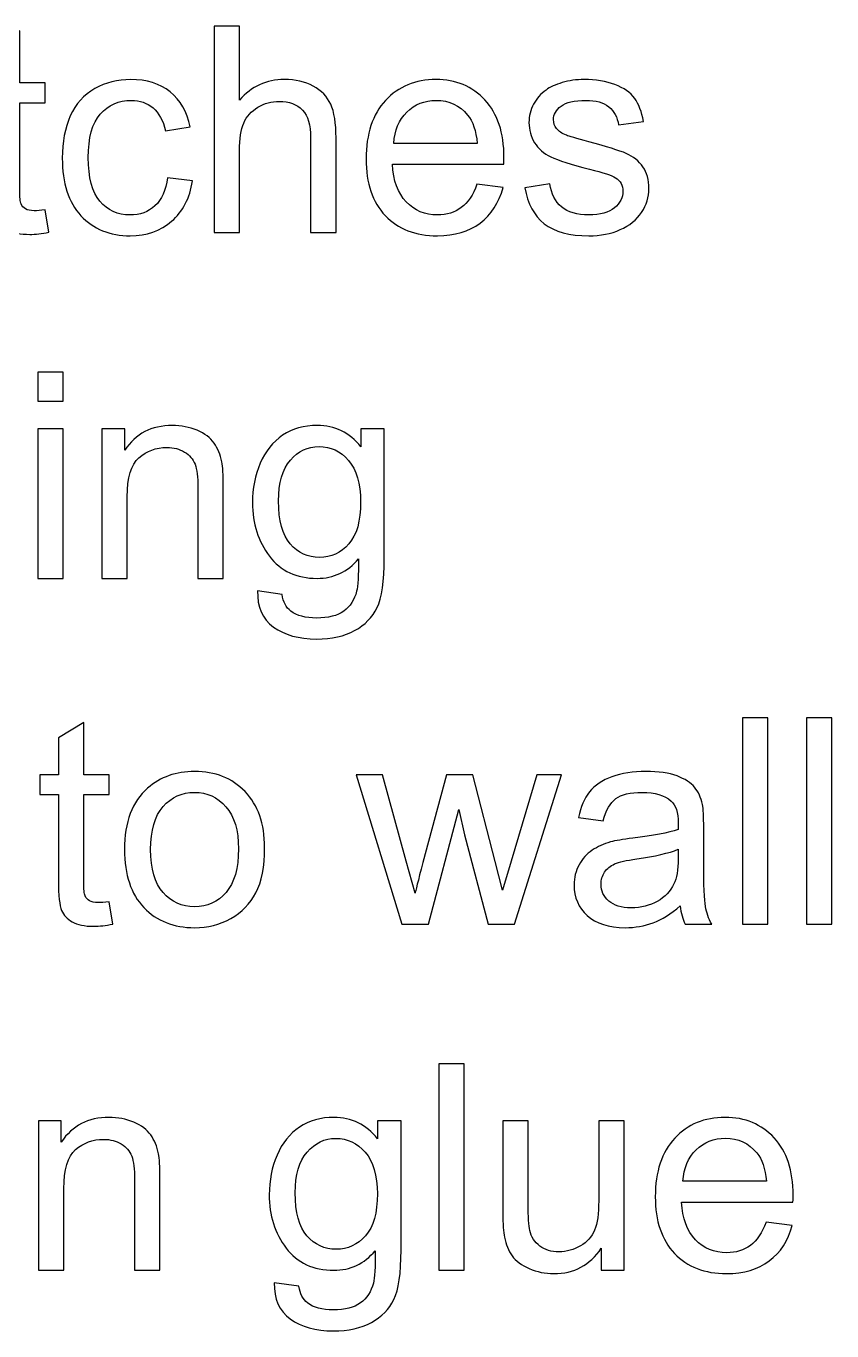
# Model space of a CAD drawing. Header units: centimetres. Extents: x -233 to -82, y 123 to 153.
# Drawn here: x -164.195 to -163.209, y 144.828 to 146.425 of the extents above; entities that cross this region are included whole.
import ezdxf

# ---------------------------------------------------------------- set-up
doc = ezdxf.new("R2010")
doc.units = ezdxf.units.CM
doc.header["$MEASUREMENT"] = 0
doc.layers.add('layer 1', color=7, linetype='Continuous')

msp = doc.modelspace()

# ---------------------------------------------------------------- linework, layer by layer
at = {"layer": 'layer 1'}
for points, knots in [([(-164.1714, 146.20031), (-164.1714, 146.20031), (-164.167, 146.17291), (-164.167, 146.17291), (-164.167, 146.17291), (-164.1757, 146.17111), (-164.1835, 146.17021), (-164.1904, 146.17021), (-164.1904, 146.17021), (-164.2017, 146.17021), (-164.2104, 146.17201), (-164.2166, 146.17561), (-164.2166, 146.17561), (-164.2228, 146.17911), (-164.2272, 146.18381), (-164.2297, 146.18961), (-164.2297, 146.18961), (-164.2322, 146.19541), (-164.2335, 146.20761), (-164.2335, 146.22621), (-164.2335, 146.22621), (-164.2335, 146.22621), (-164.2335, 146.33141), (-164.2335, 146.33141), (-164.2335, 146.33141), (-164.2335, 146.33141), (-164.2562, 146.33141), (-164.2562, 146.33141), (-164.2562, 146.33141), (-164.2562, 146.33141), (-164.2562, 146.35551), (-164.2562, 146.35551), (-164.2562, 146.35551), (-164.2562, 146.35551), (-164.2335, 146.35551), (-164.2335, 146.35551), (-164.2335, 146.35551), (-164.2335, 146.35551), (-164.2335, 146.40081), (-164.2335, 146.40081), (-164.2335, 146.40081), (-164.2335, 146.40081), (-164.2026, 146.41941), (-164.2026, 146.41941), (-164.2026, 146.41941), (-164.2026, 146.41941), (-164.2026, 146.35551), (-164.2026, 146.35551), (-164.2026, 146.35551), (-164.2026, 146.35551), (-164.1714, 146.35551), (-164.1714, 146.35551), (-164.1714, 146.35551), (-164.1714, 146.35551), (-164.1714, 146.33141), (-164.1714, 146.33141), (-164.1714, 146.33141), (-164.1714, 146.33141), (-164.2026, 146.33141), (-164.2026, 146.33141), (-164.2026, 146.33141), (-164.2026, 146.33141), (-164.2026, 146.22441), (-164.2026, 146.22441), (-164.2026, 146.22441), (-164.2026, 146.21561), (-164.2021, 146.20991), (-164.201, 146.20741), (-164.201, 146.20741), (-164.1999, 146.20491), (-164.1981, 146.20291), (-164.1956, 146.20141), (-164.1956, 146.20141), (-164.1931, 146.19991), (-164.1896, 146.19911), (-164.1851, 146.19911), (-164.1851, 146.19911), (-164.1816, 146.19911), (-164.1771, 146.19951), (-164.1714, 146.20031)], [0, 0, 0, 0, 0.047619, 0.047619, 0.047619, 0.047619, 0.0952381, 0.0952381, 0.0952381, 0.0952381, 0.1428571, 0.1428571, 0.1428571, 0.1428571, 0.1904762, 0.1904762, 0.1904762, 0.1904762, 0.2380952, 0.2380952, 0.2380952, 0.2380952, 0.2857143, 0.2857143, 0.2857143, 0.2857143, 0.3333333, 0.3333333, 0.3333333, 0.3333333, 0.3809524, 0.3809524, 0.3809524, 0.3809524, 0.4285714, 0.4285714, 0.4285714, 0.4285714, 0.4761905, 0.4761905, 0.4761905, 0.4761905, 0.5238095, 0.5238095, 0.5238095, 0.5238095, 0.5714286, 0.5714286, 0.5714286, 0.5714286, 0.6190476, 0.6190476, 0.6190476, 0.6190476, 0.6666667, 0.6666667, 0.6666667, 0.6666667, 0.7142857, 0.7142857, 0.7142857, 0.7142857, 0.7619048, 0.7619048, 0.7619048, 0.7619048, 0.8095238, 0.8095238, 0.8095238, 0.8095238, 0.8571429, 0.8571429, 0.8571429, 0.8571429, 0.9047619, 0.9047619, 0.9047619, 0.9047619, 1, 1, 1, 1]), ([(-163.9647, 146.17261), (-163.9647, 146.17261), (-163.9647, 146.42511), (-163.9647, 146.42511), (-163.9647, 146.42511), (-163.9647, 146.42511), (-163.9337, 146.42511), (-163.9337, 146.42511), (-163.9337, 146.42511), (-163.9337, 146.42511), (-163.9337, 146.33451), (-163.9337, 146.33451), (-163.9337, 146.33451), (-163.9192, 146.35131), (-163.901, 146.35971), (-163.879, 146.35971), (-163.879, 146.35971), (-163.8654, 146.35971), (-163.8536, 146.35701), (-163.8436, 146.35171), (-163.8436, 146.35171), (-163.8337, 146.34631), (-163.8265, 146.33891), (-163.8222, 146.32951), (-163.8222, 146.32951), (-163.8179, 146.32011), (-163.8157, 146.30641), (-163.8157, 146.28851), (-163.8157, 146.28851), (-163.8157, 146.28851), (-163.8157, 146.17261), (-163.8157, 146.17261), (-163.8157, 146.17261), (-163.8157, 146.17261), (-163.8468, 146.17261), (-163.8468, 146.17261), (-163.8468, 146.17261), (-163.8468, 146.17261), (-163.8468, 146.28851), (-163.8468, 146.28851), (-163.8468, 146.28851), (-163.8468, 146.30401), (-163.8501, 146.31531), (-163.8568, 146.32241), (-163.8568, 146.32241), (-163.8635, 146.32951), (-163.873, 146.33301), (-163.8853, 146.33301), (-163.8853, 146.33301), (-163.8945, 146.33301), (-163.9031, 146.33061), (-163.9112, 146.32591), (-163.9112, 146.32591), (-163.9193, 146.32111), (-163.9251, 146.31461), (-163.9285, 146.30651), (-163.9285, 146.30651), (-163.932, 146.29831), (-163.9337, 146.28701), (-163.9337, 146.27271), (-163.9337, 146.27271), (-163.9337, 146.27271), (-163.9337, 146.17261), (-163.9337, 146.17261), (-163.9337, 146.17261), (-163.9337, 146.17261), (-163.9647, 146.17261), (-163.9647, 146.17261)], [0, 0, 0, 0, 0.0555556, 0.0555556, 0.0555556, 0.0555556, 0.1111111, 0.1111111, 0.1111111, 0.1111111, 0.1666667, 0.1666667, 0.1666667, 0.1666667, 0.2222222, 0.2222222, 0.2222222, 0.2222222, 0.2777778, 0.2777778, 0.2777778, 0.2777778, 0.3333333, 0.3333333, 0.3333333, 0.3333333, 0.3888889, 0.3888889, 0.3888889, 0.3888889, 0.4444444, 0.4444444, 0.4444444, 0.4444444, 0.5, 0.5, 0.5, 0.5, 0.5555556, 0.5555556, 0.5555556, 0.5555556, 0.6111111, 0.6111111, 0.6111111, 0.6111111, 0.6666667, 0.6666667, 0.6666667, 0.6666667, 0.7222222, 0.7222222, 0.7222222, 0.7222222, 0.7777778, 0.7777778, 0.7777778, 0.7777778, 0.8333333, 0.8333333, 0.8333333, 0.8333333, 0.8888889, 0.8888889, 0.8888889, 0.8888889, 1, 1, 1, 1]), ([(-164.0218, 146.23961), (-164.0218, 146.23961), (-163.9913, 146.23561), (-163.9913, 146.23561), (-163.9913, 146.23561), (-163.9946, 146.21461), (-164.0031, 146.19821), (-164.0168, 146.18631), (-164.0168, 146.18631), (-164.0305, 146.17441), (-164.0474, 146.16851), (-164.0674, 146.16851), (-164.0674, 146.16851), (-164.0925, 146.16851), (-164.1126, 146.17671), (-164.1278, 146.19311), (-164.1278, 146.19311), (-164.143, 146.20941), (-164.1506, 146.23291), (-164.1506, 146.26341), (-164.1506, 146.26341), (-164.1506, 146.28311), (-164.1473, 146.30041), (-164.1408, 146.31521), (-164.1408, 146.31521), (-164.1343, 146.33001), (-164.1243, 146.34111), (-164.1109, 146.34861), (-164.1109, 146.34861), (-164.0975, 146.35601), (-164.0829, 146.35971), (-164.0672, 146.35971), (-164.0672, 146.35971), (-164.0473, 146.35971), (-164.0311, 146.35471), (-164.0185, 146.34461), (-164.0185, 146.34461), (-164.0059, 146.33451), (-163.9978, 146.32031), (-163.9942, 146.30181), (-163.9942, 146.30181), (-163.9942, 146.30181), (-164.0244, 146.29711), (-164.0244, 146.29711), (-164.0244, 146.29711), (-164.0273, 146.30941), (-164.0323, 146.31871), (-164.0396, 146.32491), (-164.0396, 146.32491), (-164.0469, 146.33111), (-164.0557, 146.33421), (-164.066, 146.33421), (-164.066, 146.33421), (-164.0817, 146.33421), (-164.0944, 146.32861), (-164.1041, 146.31741), (-164.1041, 146.31741), (-164.1139, 146.30621), (-164.1188, 146.28851), (-164.1188, 146.26421), (-164.1188, 146.26421), (-164.1188, 146.23971), (-164.1141, 146.22181), (-164.1046, 146.21071), (-164.1046, 146.21071), (-164.0952, 146.19961), (-164.0829, 146.19401), (-164.0678, 146.19401), (-164.0678, 146.19401), (-164.0556, 146.19401), (-164.0454, 146.19771), (-164.0372, 146.20521), (-164.0372, 146.20521), (-164.0291, 146.21271), (-164.0239, 146.22411), (-164.0218, 146.23961)], [0, 0, 0, 0, 0.05, 0.05, 0.05, 0.05, 0.1, 0.1, 0.1, 0.1, 0.15, 0.15, 0.15, 0.15, 0.2, 0.2, 0.2, 0.2, 0.25, 0.25, 0.25, 0.25, 0.3, 0.3, 0.3, 0.3, 0.35, 0.35, 0.35, 0.35, 0.4, 0.4, 0.4, 0.4, 0.45, 0.45, 0.45, 0.45, 0.5, 0.5, 0.5, 0.5, 0.55, 0.55, 0.55, 0.55, 0.6, 0.6, 0.6, 0.6, 0.65, 0.65, 0.65, 0.65, 0.7, 0.7, 0.7, 0.7, 0.75, 0.75, 0.75, 0.75, 0.8, 0.8, 0.8, 0.8, 0.85, 0.85, 0.85, 0.85, 0.9, 0.9, 0.9, 0.9, 1, 1, 1, 1]), ([(-163.6433, 146.23151), (-163.6433, 146.23151), (-163.6113, 146.22751), (-163.6113, 146.22751), (-163.6113, 146.22751), (-163.6164, 146.20881), (-163.6257, 146.19431), (-163.6394, 146.18401), (-163.6394, 146.18401), (-163.6531, 146.17371), (-163.6705, 146.16851), (-163.6917, 146.16851), (-163.6917, 146.16851), (-163.7185, 146.16851), (-163.7397, 146.17671), (-163.7554, 146.19321), (-163.7554, 146.19321), (-163.7711, 146.20971), (-163.7789, 146.23281), (-163.7789, 146.26251), (-163.7789, 146.26251), (-163.7789, 146.29331), (-163.771, 146.31721), (-163.7551, 146.33421), (-163.7551, 146.33421), (-163.7392, 146.35121), (-163.7187, 146.35971), (-163.6934, 146.35971), (-163.6934, 146.35971), (-163.669, 146.35971), (-163.649, 146.35141), (-163.6335, 146.33471), (-163.6335, 146.33471), (-163.618, 146.31801), (-163.6102, 146.29461), (-163.6102, 146.26441), (-163.6102, 146.26441), (-163.6102, 146.26261), (-163.6103, 146.25981), (-163.6104, 146.25611), (-163.6104, 146.25611), (-163.6104, 146.25611), (-163.7468, 146.25611), (-163.7468, 146.25611), (-163.7468, 146.25611), (-163.7457, 146.23601), (-163.74, 146.22071), (-163.7298, 146.21001), (-163.7298, 146.21001), (-163.7196, 146.19931), (-163.7068, 146.19401), (-163.6915, 146.19401), (-163.6915, 146.19401), (-163.6802, 146.19401), (-163.6705, 146.19701), (-163.6624, 146.20301), (-163.6624, 146.20301), (-163.6544, 146.20891), (-163.648, 146.21841), (-163.6433, 146.23151)], [0, 0, 0, 0, 0.0625, 0.0625, 0.0625, 0.0625, 0.125, 0.125, 0.125, 0.125, 0.1875, 0.1875, 0.1875, 0.1875, 0.25, 0.25, 0.25, 0.25, 0.3125, 0.3125, 0.3125, 0.3125, 0.375, 0.375, 0.375, 0.375, 0.4375, 0.4375, 0.4375, 0.4375, 0.5, 0.5, 0.5, 0.5, 0.5625, 0.5625, 0.5625, 0.5625, 0.625, 0.625, 0.625, 0.625, 0.6875, 0.6875, 0.6875, 0.6875, 0.75, 0.75, 0.75, 0.75, 0.8125, 0.8125, 0.8125, 0.8125, 0.875, 0.875, 0.875, 0.875, 1, 1, 1, 1]), ([(-163.5847, 146.22721), (-163.5847, 146.22721), (-163.5541, 146.23201), (-163.5541, 146.23201), (-163.5541, 146.23201), (-163.5524, 146.21971), (-163.5476, 146.21031), (-163.5397, 146.20381), (-163.5397, 146.20381), (-163.5318, 146.19731), (-163.5208, 146.19401), (-163.5067, 146.19401), (-163.5067, 146.19401), (-163.4925, 146.19401), (-163.4819, 146.19691), (-163.475, 146.20271), (-163.475, 146.20271), (-163.4681, 146.20851), (-163.4647, 146.21531), (-163.4647, 146.22311), (-163.4647, 146.22311), (-163.4647, 146.23011), (-163.4677, 146.23561), (-163.4738, 146.23961), (-163.4738, 146.23961), (-163.4781, 146.24231), (-163.4886, 146.24581), (-163.5055, 146.25011), (-163.5055, 146.25011), (-163.5282, 146.25581), (-163.544, 146.26081), (-163.5528, 146.26501), (-163.5528, 146.26501), (-163.5616, 146.26921), (-163.5683, 146.27501), (-163.5728, 146.28241), (-163.5728, 146.28241), (-163.5773, 146.28981), (-163.5796, 146.29801), (-163.5796, 146.30701), (-163.5796, 146.30701), (-163.5796, 146.31511), (-163.5777, 146.32271), (-163.574, 146.32961), (-163.574, 146.32961), (-163.5703, 146.33651), (-163.5652, 146.34231), (-163.5587, 146.34691), (-163.5587, 146.34691), (-163.5539, 146.35051), (-163.5473, 146.35351), (-163.539, 146.35601), (-163.539, 146.35601), (-163.5307, 146.35851), (-163.5217, 146.35971), (-163.5122, 146.35971), (-163.5122, 146.35971), (-163.4979, 146.35971), (-163.4853, 146.35761), (-163.4744, 146.35351), (-163.4744, 146.35351), (-163.4635, 146.34941), (-163.4555, 146.34381), (-163.4503, 146.33671), (-163.4503, 146.33671), (-163.4452, 146.32961), (-163.4416, 146.32021), (-163.4397, 146.30831), (-163.4397, 146.30831), (-163.4397, 146.30831), (-163.47, 146.30421), (-163.47, 146.30421), (-163.47, 146.30421), (-163.4714, 146.31361), (-163.4754, 146.32101), (-163.482, 146.32631), (-163.482, 146.32631), (-163.4886, 146.33161), (-163.4979, 146.33421), (-163.51, 146.33421), (-163.51, 146.33421), (-163.5242, 146.33421), (-163.5343, 146.33191), (-163.5404, 146.32721), (-163.5404, 146.32721), (-163.5465, 146.32251), (-163.5496, 146.31691), (-163.5496, 146.31061), (-163.5496, 146.31061), (-163.5496, 146.30651), (-163.5483, 146.30291), (-163.5458, 146.29971), (-163.5458, 146.29971), (-163.5433, 146.29641), (-163.5393, 146.29361), (-163.5339, 146.29151), (-163.5339, 146.29151), (-163.5308, 146.29031), (-163.5217, 146.28761), (-163.5065, 146.28351), (-163.5065, 146.28351), (-163.4846, 146.27761), (-163.4693, 146.27291), (-163.4606, 146.26921), (-163.4606, 146.26921), (-163.4519, 146.26551), (-163.4451, 146.26001), (-163.4402, 146.25291), (-163.4402, 146.25291), (-163.4353, 146.24581), (-163.4328, 146.23691), (-163.4328, 146.22631), (-163.4328, 146.22631), (-163.4328, 146.21601), (-163.4358, 146.20631), (-163.4418, 146.19721), (-163.4418, 146.19721), (-163.4479, 146.18811), (-163.4566, 146.18101), (-163.4679, 146.17601), (-163.4679, 146.17601), (-163.4793, 146.17101), (-163.4922, 146.16851), (-163.5065, 146.16851), (-163.5065, 146.16851), (-163.5303, 146.16851), (-163.5484, 146.17341), (-163.5609, 146.18331), (-163.5609, 146.18331), (-163.5734, 146.19321), (-163.5813, 146.20781), (-163.5847, 146.22721)], [0, 0, 0, 0, 0.0294118, 0.0294118, 0.0294118, 0.0294118, 0.0588235, 0.0588235, 0.0588235, 0.0588235, 0.0882353, 0.0882353, 0.0882353, 0.0882353, 0.1176471, 0.1176471, 0.1176471, 0.1176471, 0.1470588, 0.1470588, 0.1470588, 0.1470588, 0.1764706, 0.1764706, 0.1764706, 0.1764706, 0.2058824, 0.2058824, 0.2058824, 0.2058824, 0.2352941, 0.2352941, 0.2352941, 0.2352941, 0.2647059, 0.2647059, 0.2647059, 0.2647059, 0.2941176, 0.2941176, 0.2941176, 0.2941176, 0.3235294, 0.3235294, 0.3235294, 0.3235294, 0.3529412, 0.3529412, 0.3529412, 0.3529412, 0.3823529, 0.3823529, 0.3823529, 0.3823529, 0.4117647, 0.4117647, 0.4117647, 0.4117647, 0.4411765, 0.4411765, 0.4411765, 0.4411765, 0.4705882, 0.4705882, 0.4705882, 0.4705882, 0.5, 0.5, 0.5, 0.5, 0.5294118, 0.5294118, 0.5294118, 0.5294118, 0.5588235, 0.5588235, 0.5588235, 0.5588235, 0.5882353, 0.5882353, 0.5882353, 0.5882353, 0.6176471, 0.6176471, 0.6176471, 0.6176471, 0.6470588, 0.6470588, 0.6470588, 0.6470588, 0.6764706, 0.6764706, 0.6764706, 0.6764706, 0.7058824, 0.7058824, 0.7058824, 0.7058824, 0.7352941, 0.7352941, 0.7352941, 0.7352941, 0.7647059, 0.7647059, 0.7647059, 0.7647059, 0.7941176, 0.7941176, 0.7941176, 0.7941176, 0.8235294, 0.8235294, 0.8235294, 0.8235294, 0.8529412, 0.8529412, 0.8529412, 0.8529412, 0.8823529, 0.8823529, 0.8823529, 0.8823529, 0.9117647, 0.9117647, 0.9117647, 0.9117647, 0.9411765, 0.9411765, 0.9411765, 0.9411765, 1, 1, 1, 1]), ([(-163.7451, 146.28161), (-163.7451, 146.28161), (-163.643, 146.28161), (-163.643, 146.28161), (-163.643, 146.28161), (-163.6443, 146.29701), (-163.6482, 146.30861), (-163.6547, 146.31631), (-163.6547, 146.31631), (-163.6646, 146.32821), (-163.6774, 146.33421), (-163.6931, 146.33421), (-163.6931, 146.33421), (-163.7074, 146.33421), (-163.7193, 146.32941), (-163.729, 146.31991), (-163.729, 146.31991), (-163.7387, 146.31041), (-163.7441, 146.29761), (-163.7451, 146.28161)], [0, 0, 0, 0, 0.1666667, 0.1666667, 0.1666667, 0.1666667, 0.3333333, 0.3333333, 0.3333333, 0.3333333, 0.5, 0.5, 0.5, 0.5, 0.6666667, 0.6666667, 0.6666667, 0.6666667, 1, 1, 1, 1]), ([(-164.1805, 145.96618), (-164.1805, 145.96618), (-164.1805, 146.00178), (-164.1805, 146.00178), (-164.1805, 146.00178), (-164.1805, 146.00178), (-164.1495, 146.00178), (-164.1495, 146.00178), (-164.1495, 146.00178), (-164.1495, 146.00178), (-164.1495, 145.96618), (-164.1495, 145.96618), (-164.1495, 145.96618), (-164.1495, 145.96618), (-164.1805, 145.96618), (-164.1805, 145.96618)], [0, 0, 0, 0, 0.2, 0.2, 0.2, 0.2, 0.4, 0.4, 0.4, 0.4, 0.6, 0.6, 0.6, 0.6, 1, 1, 1, 1]), ([(-164.1805, 145.74928), (-164.1805, 145.74928), (-164.1805, 145.93218), (-164.1805, 145.93218), (-164.1805, 145.93218), (-164.1805, 145.93218), (-164.1495, 145.93218), (-164.1495, 145.93218), (-164.1495, 145.93218), (-164.1495, 145.93218), (-164.1495, 145.74928), (-164.1495, 145.74928), (-164.1495, 145.74928), (-164.1495, 145.74928), (-164.1805, 145.74928), (-164.1805, 145.74928)], [0, 0, 0, 0, 0.2, 0.2, 0.2, 0.2, 0.4, 0.4, 0.4, 0.4, 0.6, 0.6, 0.6, 0.6, 1, 1, 1, 1]), ([(-164.1022, 145.74928), (-164.1022, 145.74928), (-164.1022, 145.93218), (-164.1022, 145.93218), (-164.1022, 145.93218), (-164.1022, 145.93218), (-164.0743, 145.93218), (-164.0743, 145.93218), (-164.0743, 145.93218), (-164.0743, 145.93218), (-164.0743, 145.90618), (-164.0743, 145.90618), (-164.0743, 145.90618), (-164.0609, 145.92628), (-164.0415, 145.93638), (-164.0161, 145.93638), (-164.0161, 145.93638), (-164.0051, 145.93638), (-163.995, 145.93438), (-163.9857, 145.93048), (-163.9857, 145.93048), (-163.9764, 145.92648), (-163.9695, 145.92128), (-163.9649, 145.91488), (-163.9649, 145.91488), (-163.9604, 145.90838), (-163.9572, 145.90078), (-163.9553, 145.89188), (-163.9553, 145.89188), (-163.9542, 145.88618), (-163.9536, 145.87608), (-163.9536, 145.86178), (-163.9536, 145.86178), (-163.9536, 145.86178), (-163.9536, 145.74928), (-163.9536, 145.74928), (-163.9536, 145.74928), (-163.9536, 145.74928), (-163.9846, 145.74928), (-163.9846, 145.74928), (-163.9846, 145.74928), (-163.9846, 145.74928), (-163.9846, 145.86058), (-163.9846, 145.86058), (-163.9846, 145.86058), (-163.9846, 145.87318), (-163.9858, 145.88258), (-163.9882, 145.88888), (-163.9882, 145.88888), (-163.9906, 145.89518), (-163.9949, 145.90018), (-164.001, 145.90388), (-164.001, 145.90388), (-164.0072, 145.90758), (-164.0144, 145.90948), (-164.0227, 145.90948), (-164.0227, 145.90948), (-164.0359, 145.90948), (-164.0473, 145.90528), (-164.0568, 145.89688), (-164.0568, 145.89688), (-164.0664, 145.88848), (-164.0712, 145.87258), (-164.0712, 145.84918), (-164.0712, 145.84918), (-164.0712, 145.84918), (-164.0712, 145.74928), (-164.0712, 145.74928), (-164.0712, 145.74928), (-164.0712, 145.74928), (-164.1022, 145.74928), (-164.1022, 145.74928)], [0, 0, 0, 0, 0.0526316, 0.0526316, 0.0526316, 0.0526316, 0.1052632, 0.1052632, 0.1052632, 0.1052632, 0.1578947, 0.1578947, 0.1578947, 0.1578947, 0.2105263, 0.2105263, 0.2105263, 0.2105263, 0.2631579, 0.2631579, 0.2631579, 0.2631579, 0.3157895, 0.3157895, 0.3157895, 0.3157895, 0.3684211, 0.3684211, 0.3684211, 0.3684211, 0.4210526, 0.4210526, 0.4210526, 0.4210526, 0.4736842, 0.4736842, 0.4736842, 0.4736842, 0.5263158, 0.5263158, 0.5263158, 0.5263158, 0.5789474, 0.5789474, 0.5789474, 0.5789474, 0.6315789, 0.6315789, 0.6315789, 0.6315789, 0.6842105, 0.6842105, 0.6842105, 0.6842105, 0.7368421, 0.7368421, 0.7368421, 0.7368421, 0.7894737, 0.7894737, 0.7894737, 0.7894737, 0.8421053, 0.8421053, 0.8421053, 0.8421053, 0.8947368, 0.8947368, 0.8947368, 0.8947368, 1, 1, 1, 1]), ([(-163.9117, 145.73408), (-163.9117, 145.73408), (-163.8816, 145.72968), (-163.8816, 145.72968), (-163.8816, 145.72968), (-163.8803, 145.72038), (-163.8768, 145.71358), (-163.8711, 145.70928), (-163.8711, 145.70928), (-163.8634, 145.70358), (-163.8529, 145.70068), (-163.8396, 145.70068), (-163.8396, 145.70068), (-163.8252, 145.70068), (-163.8141, 145.70358), (-163.8063, 145.70928), (-163.8063, 145.70928), (-163.7985, 145.71498), (-163.7932, 145.72308), (-163.7905, 145.73348), (-163.7905, 145.73348), (-163.7889, 145.73978), (-163.7881, 145.75298), (-163.7882, 145.77318), (-163.7882, 145.77318), (-163.8017, 145.75728), (-163.8186, 145.74928), (-163.8389, 145.74928), (-163.8389, 145.74928), (-163.864, 145.74928), (-163.8835, 145.75838), (-163.8972, 145.77648), (-163.8972, 145.77648), (-163.911, 145.79458), (-163.9179, 145.81638), (-163.9179, 145.84178), (-163.9179, 145.84178), (-163.9179, 145.85928), (-163.9147, 145.87538), (-163.9084, 145.89018), (-163.9084, 145.89018), (-163.9021, 145.90488), (-163.893, 145.91628), (-163.881, 145.92438), (-163.881, 145.92438), (-163.869, 145.93238), (-163.8549, 145.93638), (-163.8387, 145.93638), (-163.8387, 145.93638), (-163.8171, 145.93638), (-163.7993, 145.92768), (-163.7853, 145.91018), (-163.7853, 145.91018), (-163.7853, 145.91018), (-163.7853, 145.93218), (-163.7853, 145.93218), (-163.7853, 145.93218), (-163.7853, 145.93218), (-163.7567, 145.93218), (-163.7567, 145.93218), (-163.7567, 145.93218), (-163.7567, 145.93218), (-163.7567, 145.77408), (-163.7567, 145.77408), (-163.7567, 145.77408), (-163.7567, 145.74558), (-163.7596, 145.72538), (-163.7654, 145.71348), (-163.7654, 145.71348), (-163.7712, 145.70158), (-163.7804, 145.69228), (-163.7929, 145.68538), (-163.7929, 145.68538), (-163.8055, 145.67848), (-163.821, 145.67508), (-163.8394, 145.67508), (-163.8394, 145.67508), (-163.8612, 145.67508), (-163.8788, 145.67998), (-163.8922, 145.68978), (-163.8922, 145.68978), (-163.9057, 145.69958), (-163.9122, 145.71438), (-163.9117, 145.73408)], [0, 0, 0, 0, 0.0454545, 0.0454545, 0.0454545, 0.0454545, 0.0909091, 0.0909091, 0.0909091, 0.0909091, 0.1363636, 0.1363636, 0.1363636, 0.1363636, 0.1818182, 0.1818182, 0.1818182, 0.1818182, 0.2272727, 0.2272727, 0.2272727, 0.2272727, 0.2727273, 0.2727273, 0.2727273, 0.2727273, 0.3181818, 0.3181818, 0.3181818, 0.3181818, 0.3636364, 0.3636364, 0.3636364, 0.3636364, 0.4090909, 0.4090909, 0.4090909, 0.4090909, 0.4545455, 0.4545455, 0.4545455, 0.4545455, 0.5, 0.5, 0.5, 0.5, 0.5454545, 0.5454545, 0.5454545, 0.5454545, 0.5909091, 0.5909091, 0.5909091, 0.5909091, 0.6363636, 0.6363636, 0.6363636, 0.6363636, 0.6818182, 0.6818182, 0.6818182, 0.6818182, 0.7272727, 0.7272727, 0.7272727, 0.7272727, 0.7727273, 0.7727273, 0.7727273, 0.7727273, 0.8181818, 0.8181818, 0.8181818, 0.8181818, 0.8636364, 0.8636364, 0.8636364, 0.8636364, 0.9090909, 0.9090909, 0.9090909, 0.9090909, 1, 1, 1, 1]), ([(-163.8861, 145.84398), (-163.8861, 145.81998), (-163.8813, 145.80248), (-163.8718, 145.79148), (-163.8718, 145.79148), (-163.8623, 145.78048), (-163.8503, 145.77498), (-163.8359, 145.77498), (-163.8359, 145.77498), (-163.8217, 145.77498), (-163.8098, 145.78048), (-163.8001, 145.79148), (-163.8001, 145.79148), (-163.7904, 145.80238), (-163.7856, 145.81958), (-163.7856, 145.84298), (-163.7856, 145.84298), (-163.7856, 145.86538), (-163.7906, 145.88228), (-163.8005, 145.89368), (-163.8005, 145.89368), (-163.8104, 145.90498), (-163.8224, 145.91068), (-163.8365, 145.91068), (-163.8365, 145.91068), (-163.8502, 145.91068), (-163.8619, 145.90508), (-163.8716, 145.89388), (-163.8716, 145.89388), (-163.8813, 145.88268), (-163.8861, 145.86608), (-163.8861, 145.84398)], [0, 0, 0, 0, 0.1111111, 0.1111111, 0.1111111, 0.1111111, 0.2222222, 0.2222222, 0.2222222, 0.2222222, 0.3333333, 0.3333333, 0.3333333, 0.3333333, 0.4444444, 0.4444444, 0.4444444, 0.4444444, 0.5555556, 0.5555556, 0.5555556, 0.5555556, 0.6666667, 0.6666667, 0.6666667, 0.6666667, 0.7777778, 0.7777778, 0.7777778, 0.7777778, 1, 1, 1, 1]), ([(-164.0932, 145.35365), (-164.0932, 145.35365), (-164.0888, 145.32625), (-164.0888, 145.32625), (-164.0888, 145.32625), (-164.0975, 145.32445), (-164.1053, 145.32355), (-164.1122, 145.32355), (-164.1122, 145.32355), (-164.1235, 145.32355), (-164.1322, 145.32535), (-164.1384, 145.32895), (-164.1384, 145.32895), (-164.1446, 145.33245), (-164.149, 145.33715), (-164.1515, 145.34295), (-164.1515, 145.34295), (-164.154, 145.34875), (-164.1553, 145.36095), (-164.1553, 145.37955), (-164.1553, 145.37955), (-164.1553, 145.37955), (-164.1553, 145.48475), (-164.1553, 145.48475), (-164.1553, 145.48475), (-164.1553, 145.48475), (-164.178, 145.48475), (-164.178, 145.48475), (-164.178, 145.48475), (-164.178, 145.48475), (-164.178, 145.50885), (-164.178, 145.50885), (-164.178, 145.50885), (-164.178, 145.50885), (-164.1553, 145.50885), (-164.1553, 145.50885), (-164.1553, 145.50885), (-164.1553, 145.50885), (-164.1553, 145.55415), (-164.1553, 145.55415), (-164.1553, 145.55415), (-164.1553, 145.55415), (-164.1244, 145.57275), (-164.1244, 145.57275), (-164.1244, 145.57275), (-164.1244, 145.57275), (-164.1244, 145.50885), (-164.1244, 145.50885), (-164.1244, 145.50885), (-164.1244, 145.50885), (-164.0932, 145.50885), (-164.0932, 145.50885), (-164.0932, 145.50885), (-164.0932, 145.50885), (-164.0932, 145.48475), (-164.0932, 145.48475), (-164.0932, 145.48475), (-164.0932, 145.48475), (-164.1244, 145.48475), (-164.1244, 145.48475), (-164.1244, 145.48475), (-164.1244, 145.48475), (-164.1244, 145.37775), (-164.1244, 145.37775), (-164.1244, 145.37775), (-164.1244, 145.36895), (-164.1239, 145.36325), (-164.1228, 145.36075), (-164.1228, 145.36075), (-164.1217, 145.35825), (-164.1199, 145.35625), (-164.1174, 145.35475), (-164.1174, 145.35475), (-164.1149, 145.35325), (-164.1114, 145.35245), (-164.1069, 145.35245), (-164.1069, 145.35245), (-164.1034, 145.35245), (-164.0989, 145.35285), (-164.0932, 145.35365)], [0, 0, 0, 0, 0.047619, 0.047619, 0.047619, 0.047619, 0.0952381, 0.0952381, 0.0952381, 0.0952381, 0.1428571, 0.1428571, 0.1428571, 0.1428571, 0.1904762, 0.1904762, 0.1904762, 0.1904762, 0.2380952, 0.2380952, 0.2380952, 0.2380952, 0.2857143, 0.2857143, 0.2857143, 0.2857143, 0.3333333, 0.3333333, 0.3333333, 0.3333333, 0.3809524, 0.3809524, 0.3809524, 0.3809524, 0.4285714, 0.4285714, 0.4285714, 0.4285714, 0.4761905, 0.4761905, 0.4761905, 0.4761905, 0.5238095, 0.5238095, 0.5238095, 0.5238095, 0.5714286, 0.5714286, 0.5714286, 0.5714286, 0.6190476, 0.6190476, 0.6190476, 0.6190476, 0.6666667, 0.6666667, 0.6666667, 0.6666667, 0.7142857, 0.7142857, 0.7142857, 0.7142857, 0.7619048, 0.7619048, 0.7619048, 0.7619048, 0.8095238, 0.8095238, 0.8095238, 0.8095238, 0.8571429, 0.8571429, 0.8571429, 0.8571429, 0.9047619, 0.9047619, 0.9047619, 0.9047619, 1, 1, 1, 1]), ([(-163.3184, 145.32595), (-163.3184, 145.32595), (-163.3184, 145.57845), (-163.3184, 145.57845), (-163.3184, 145.57845), (-163.3184, 145.57845), (-163.2874, 145.57845), (-163.2874, 145.57845), (-163.2874, 145.57845), (-163.2874, 145.57845), (-163.2874, 145.32595), (-163.2874, 145.32595), (-163.2874, 145.32595), (-163.2874, 145.32595), (-163.3184, 145.32595), (-163.3184, 145.32595)], [0, 0, 0, 0, 0.2, 0.2, 0.2, 0.2, 0.4, 0.4, 0.4, 0.4, 0.6, 0.6, 0.6, 0.6, 1, 1, 1, 1]), ([(-163.24, 145.32595), (-163.24, 145.32595), (-163.24, 145.57845), (-163.24, 145.57845), (-163.24, 145.57845), (-163.24, 145.57845), (-163.209, 145.57845), (-163.209, 145.57845), (-163.209, 145.57845), (-163.209, 145.57845), (-163.209, 145.32595), (-163.209, 145.32595), (-163.209, 145.32595), (-163.209, 145.32595), (-163.24, 145.32595), (-163.24, 145.32595)], [0, 0, 0, 0, 0.2, 0.2, 0.2, 0.2, 0.4, 0.4, 0.4, 0.4, 0.6, 0.6, 0.6, 0.6, 1, 1, 1, 1]), ([(-164.0745, 145.41745), (-164.0745, 145.45135), (-164.0651, 145.47635), (-164.0462, 145.49265), (-164.0462, 145.49265), (-164.0305, 145.50625), (-164.0113, 145.51305), (-163.9887, 145.51305), (-163.9887, 145.51305), (-163.9636, 145.51305), (-163.943, 145.50485), (-163.927, 145.48835), (-163.927, 145.48835), (-163.9111, 145.47185), (-163.9031, 145.44905), (-163.9031, 145.42005), (-163.9031, 145.42005), (-163.9031, 145.39645), (-163.9066, 145.37795), (-163.9137, 145.36445), (-163.9137, 145.36445), (-163.9208, 145.35095), (-163.931, 145.34055), (-163.9445, 145.33305), (-163.9445, 145.33305), (-163.958, 145.32555), (-163.9728, 145.32185), (-163.9887, 145.32185), (-163.9887, 145.32185), (-164.0143, 145.32185), (-164.035, 145.33005), (-164.0508, 145.34645), (-164.0508, 145.34645), (-164.0666, 145.36285), (-164.0745, 145.38655), (-164.0745, 145.41745)], [0, 0, 0, 0, 0.1, 0.1, 0.1, 0.1, 0.2, 0.2, 0.2, 0.2, 0.3, 0.3, 0.3, 0.3, 0.4, 0.4, 0.4, 0.4, 0.5, 0.5, 0.5, 0.5, 0.6, 0.6, 0.6, 0.6, 0.7, 0.7, 0.7, 0.7, 0.8, 0.8, 0.8, 0.8, 1, 1, 1, 1]), ([(-163.735, 145.32595), (-163.735, 145.32595), (-163.791, 145.50885), (-163.791, 145.50885), (-163.791, 145.50885), (-163.791, 145.50885), (-163.7589, 145.50885), (-163.7589, 145.50885), (-163.7589, 145.50885), (-163.7589, 145.50885), (-163.7298, 145.40325), (-163.7298, 145.40325), (-163.7298, 145.40325), (-163.7298, 145.40325), (-163.719, 145.36405), (-163.719, 145.36405), (-163.719, 145.36405), (-163.7185, 145.36595), (-163.7154, 145.37855), (-163.7095, 145.40175), (-163.7095, 145.40175), (-163.7095, 145.40175), (-163.6804, 145.50885), (-163.6804, 145.50885), (-163.6804, 145.50885), (-163.6804, 145.50885), (-163.6485, 145.50885), (-163.6485, 145.50885), (-163.6485, 145.50885), (-163.6485, 145.50885), (-163.6211, 145.40275), (-163.6211, 145.40275), (-163.6211, 145.40275), (-163.6211, 145.40275), (-163.612, 145.36785), (-163.612, 145.36785), (-163.612, 145.36785), (-163.612, 145.36785), (-163.6015, 145.40315), (-163.6015, 145.40315), (-163.6015, 145.40315), (-163.6015, 145.40315), (-163.5701, 145.50885), (-163.5701, 145.50885), (-163.5701, 145.50885), (-163.5701, 145.50885), (-163.54, 145.50885), (-163.54, 145.50885), (-163.54, 145.50885), (-163.54, 145.50885), (-163.5972, 145.32595), (-163.5972, 145.32595), (-163.5972, 145.32595), (-163.5972, 145.32595), (-163.6294, 145.32595), (-163.6294, 145.32595), (-163.6294, 145.32595), (-163.6294, 145.32595), (-163.6585, 145.43555), (-163.6585, 145.43555), (-163.6585, 145.43555), (-163.6585, 145.43555), (-163.6656, 145.46665), (-163.6656, 145.46665), (-163.6656, 145.46665), (-163.6656, 145.46665), (-163.7026, 145.32595), (-163.7026, 145.32595), (-163.7026, 145.32595), (-163.7026, 145.32595), (-163.735, 145.32595), (-163.735, 145.32595)], [0, 0, 0, 0, 0.0526316, 0.0526316, 0.0526316, 0.0526316, 0.1052632, 0.1052632, 0.1052632, 0.1052632, 0.1578947, 0.1578947, 0.1578947, 0.1578947, 0.2105263, 0.2105263, 0.2105263, 0.2105263, 0.2631579, 0.2631579, 0.2631579, 0.2631579, 0.3157895, 0.3157895, 0.3157895, 0.3157895, 0.3684211, 0.3684211, 0.3684211, 0.3684211, 0.4210526, 0.4210526, 0.4210526, 0.4210526, 0.4736842, 0.4736842, 0.4736842, 0.4736842, 0.5263158, 0.5263158, 0.5263158, 0.5263158, 0.5789474, 0.5789474, 0.5789474, 0.5789474, 0.6315789, 0.6315789, 0.6315789, 0.6315789, 0.6842105, 0.6842105, 0.6842105, 0.6842105, 0.7368421, 0.7368421, 0.7368421, 0.7368421, 0.7894737, 0.7894737, 0.7894737, 0.7894737, 0.8421053, 0.8421053, 0.8421053, 0.8421053, 0.8947368, 0.8947368, 0.8947368, 0.8947368, 1, 1, 1, 1]), ([(-163.3946, 145.34855), (-163.4061, 145.33875), (-163.4171, 145.33185), (-163.4277, 145.32785), (-163.4277, 145.32785), (-163.4384, 145.32385), (-163.4498, 145.32185), (-163.4619, 145.32185), (-163.4619, 145.32185), (-163.482, 145.32185), (-163.4975, 145.32675), (-163.5083, 145.33655), (-163.5083, 145.33655), (-163.5191, 145.34635), (-163.5245, 145.35885), (-163.5245, 145.37415), (-163.5245, 145.37415), (-163.5245, 145.38315), (-163.5224, 145.39135), (-163.5183, 145.39875), (-163.5183, 145.39875), (-163.5142, 145.40615), (-163.5089, 145.41205), (-163.5023, 145.41655), (-163.5023, 145.41655), (-163.4957, 145.42105), (-163.4883, 145.42445), (-163.48, 145.42675), (-163.48, 145.42675), (-163.4739, 145.42835), (-163.4648, 145.42985), (-163.4525, 145.43135), (-163.4525, 145.43135), (-163.4274, 145.43435), (-163.409, 145.43795), (-163.3972, 145.44205), (-163.3972, 145.44205), (-163.3971, 145.44635), (-163.397, 145.44905), (-163.397, 145.45015), (-163.397, 145.45015), (-163.397, 145.46275), (-163.3999, 145.47165), (-163.4058, 145.47685), (-163.4058, 145.47685), (-163.4137, 145.48385), (-163.4255, 145.48735), (-163.4411, 145.48735), (-163.4411, 145.48735), (-163.4557, 145.48735), (-163.4665, 145.48485), (-163.4734, 145.47975), (-163.4734, 145.47975), (-163.4803, 145.47465), (-163.4855, 145.46555), (-163.4888, 145.45255), (-163.4888, 145.45255), (-163.4888, 145.45255), (-163.5191, 145.45665), (-163.5191, 145.45665), (-163.5191, 145.45665), (-163.5164, 145.46965), (-163.5118, 145.48015), (-163.5055, 145.48815), (-163.5055, 145.48815), (-163.4992, 145.49605), (-163.49, 145.50225), (-163.4781, 145.50655), (-163.4781, 145.50655), (-163.4662, 145.51085), (-163.4523, 145.51305), (-163.4366, 145.51305), (-163.4366, 145.51305), (-163.421, 145.51305), (-163.4083, 145.51125), (-163.3985, 145.50755), (-163.3985, 145.50755), (-163.3888, 145.50385), (-163.3816, 145.49915), (-163.377, 145.49365), (-163.377, 145.49365), (-163.3724, 145.48805), (-163.3692, 145.48105), (-163.3674, 145.47255), (-163.3674, 145.47255), (-163.3663, 145.46725), (-163.3658, 145.45775), (-163.3658, 145.44395), (-163.3658, 145.44395), (-163.3658, 145.44395), (-163.3658, 145.40265), (-163.3658, 145.40265), (-163.3658, 145.40265), (-163.3658, 145.37375), (-163.3651, 145.35555), (-163.3638, 145.34795), (-163.3638, 145.34795), (-163.3625, 145.34025), (-163.3599, 145.33295), (-163.356, 145.32595), (-163.356, 145.32595), (-163.356, 145.32595), (-163.3884, 145.32595), (-163.3884, 145.32595), (-163.3884, 145.32595), (-163.3916, 145.33235), (-163.3937, 145.33985), (-163.3946, 145.34855)], [0, 0, 0, 0, 0.0357143, 0.0357143, 0.0357143, 0.0357143, 0.0714286, 0.0714286, 0.0714286, 0.0714286, 0.1071429, 0.1071429, 0.1071429, 0.1071429, 0.1428571, 0.1428571, 0.1428571, 0.1428571, 0.1785714, 0.1785714, 0.1785714, 0.1785714, 0.2142857, 0.2142857, 0.2142857, 0.2142857, 0.25, 0.25, 0.25, 0.25, 0.2857143, 0.2857143, 0.2857143, 0.2857143, 0.3214286, 0.3214286, 0.3214286, 0.3214286, 0.3571429, 0.3571429, 0.3571429, 0.3571429, 0.3928571, 0.3928571, 0.3928571, 0.3928571, 0.4285714, 0.4285714, 0.4285714, 0.4285714, 0.4642857, 0.4642857, 0.4642857, 0.4642857, 0.5, 0.5, 0.5, 0.5, 0.5357143, 0.5357143, 0.5357143, 0.5357143, 0.5714286, 0.5714286, 0.5714286, 0.5714286, 0.6071429, 0.6071429, 0.6071429, 0.6071429, 0.6428571, 0.6428571, 0.6428571, 0.6428571, 0.6785714, 0.6785714, 0.6785714, 0.6785714, 0.7142857, 0.7142857, 0.7142857, 0.7142857, 0.75, 0.75, 0.75, 0.75, 0.7857143, 0.7857143, 0.7857143, 0.7857143, 0.8214286, 0.8214286, 0.8214286, 0.8214286, 0.8571429, 0.8571429, 0.8571429, 0.8571429, 0.8928571, 0.8928571, 0.8928571, 0.8928571, 0.9285714, 0.9285714, 0.9285714, 0.9285714, 1, 1, 1, 1]), ([(-164.0426, 145.41745), (-164.0426, 145.39395), (-164.0375, 145.37645), (-164.0273, 145.36485), (-164.0273, 145.36485), (-164.0171, 145.35315), (-164.0042, 145.34735), (-163.9887, 145.34735), (-163.9887, 145.34735), (-163.9733, 145.34735), (-163.9605, 145.35325), (-163.9503, 145.36495), (-163.9503, 145.36495), (-163.9401, 145.37665), (-163.935, 145.39445), (-163.935, 145.41845), (-163.935, 145.41845), (-163.935, 145.44105), (-163.9401, 145.45815), (-163.9504, 145.46985), (-163.9504, 145.46985), (-163.9607, 145.48155), (-163.9734, 145.48735), (-163.9887, 145.48735), (-163.9887, 145.48735), (-164.0042, 145.48735), (-164.0171, 145.48155), (-164.0273, 145.46995), (-164.0273, 145.46995), (-164.0375, 145.45835), (-164.0426, 145.44085), (-164.0426, 145.41745)], [0, 0, 0, 0, 0.1111111, 0.1111111, 0.1111111, 0.1111111, 0.2222222, 0.2222222, 0.2222222, 0.2222222, 0.3333333, 0.3333333, 0.3333333, 0.3333333, 0.4444444, 0.4444444, 0.4444444, 0.4444444, 0.5555556, 0.5555556, 0.5555556, 0.5555556, 0.6666667, 0.6666667, 0.6666667, 0.6666667, 0.7777778, 0.7777778, 0.7777778, 0.7777778, 1, 1, 1, 1]), ([(-163.3972, 145.41775), (-163.4084, 145.41315), (-163.4253, 145.40925), (-163.4478, 145.40605), (-163.4478, 145.40605), (-163.4605, 145.40415), (-163.4695, 145.40215), (-163.4748, 145.39985), (-163.4748, 145.39985), (-163.4801, 145.39755), (-163.4842, 145.39425), (-163.4871, 145.38985), (-163.4871, 145.38985), (-163.49, 145.38535), (-163.4914, 145.38045), (-163.4914, 145.37505), (-163.4914, 145.37505), (-163.4914, 145.36675), (-163.4883, 145.35995), (-163.482, 145.35445), (-163.482, 145.35445), (-163.4757, 145.34895), (-163.4666, 145.34615), (-163.4545, 145.34615), (-163.4545, 145.34615), (-163.4426, 145.34615), (-163.4319, 145.34875), (-163.4226, 145.35395), (-163.4226, 145.35395), (-163.4133, 145.35915), (-163.4065, 145.36625), (-163.4022, 145.37535), (-163.4022, 145.37535), (-163.3989, 145.38235), (-163.3972, 145.39265), (-163.3972, 145.40635), (-163.3972, 145.40635), (-163.3972, 145.40635), (-163.3972, 145.41775), (-163.3972, 145.41775)], [0, 0, 0, 0, 0.0909091, 0.0909091, 0.0909091, 0.0909091, 0.1818182, 0.1818182, 0.1818182, 0.1818182, 0.2727273, 0.2727273, 0.2727273, 0.2727273, 0.3636364, 0.3636364, 0.3636364, 0.3636364, 0.4545455, 0.4545455, 0.4545455, 0.4545455, 0.5454545, 0.5454545, 0.5454545, 0.5454545, 0.6363636, 0.6363636, 0.6363636, 0.6363636, 0.7272727, 0.7272727, 0.7272727, 0.7272727, 0.8181818, 0.8181818, 0.8181818, 0.8181818, 1, 1, 1, 1]), ([(-163.69, 144.90261), (-163.69, 144.90261), (-163.69, 145.15511), (-163.69, 145.15511), (-163.69, 145.15511), (-163.69, 145.15511), (-163.659, 145.15511), (-163.659, 145.15511), (-163.659, 145.15511), (-163.659, 145.15511), (-163.659, 144.90261), (-163.659, 144.90261), (-163.659, 144.90261), (-163.659, 144.90261), (-163.69, 144.90261), (-163.69, 144.90261)], [0, 0, 0, 0, 0.2, 0.2, 0.2, 0.2, 0.4, 0.4, 0.4, 0.4, 0.6, 0.6, 0.6, 0.6, 1, 1, 1, 1]), ([(-164.1797, 144.90261), (-164.1797, 144.90261), (-164.1797, 145.08551), (-164.1797, 145.08551), (-164.1797, 145.08551), (-164.1797, 145.08551), (-164.1518, 145.08551), (-164.1518, 145.08551), (-164.1518, 145.08551), (-164.1518, 145.08551), (-164.1518, 145.05951), (-164.1518, 145.05951), (-164.1518, 145.05951), (-164.1384, 145.07961), (-164.119, 145.08971), (-164.0936, 145.08971), (-164.0936, 145.08971), (-164.0826, 145.08971), (-164.0725, 145.08771), (-164.0632, 145.08381), (-164.0632, 145.08381), (-164.0539, 145.07981), (-164.047, 145.07461), (-164.0424, 145.06821), (-164.0424, 145.06821), (-164.0379, 145.06171), (-164.0347, 145.05411), (-164.0328, 145.04521), (-164.0328, 145.04521), (-164.0317, 145.03951), (-164.0311, 145.02941), (-164.0311, 145.01511), (-164.0311, 145.01511), (-164.0311, 145.01511), (-164.0311, 144.90261), (-164.0311, 144.90261), (-164.0311, 144.90261), (-164.0311, 144.90261), (-164.0621, 144.90261), (-164.0621, 144.90261), (-164.0621, 144.90261), (-164.0621, 144.90261), (-164.0621, 145.01391), (-164.0621, 145.01391), (-164.0621, 145.01391), (-164.0621, 145.02651), (-164.0633, 145.03591), (-164.0657, 145.04221), (-164.0657, 145.04221), (-164.0681, 145.04851), (-164.0724, 145.05351), (-164.0785, 145.05721), (-164.0785, 145.05721), (-164.0847, 145.06091), (-164.0919, 145.06281), (-164.1002, 145.06281), (-164.1002, 145.06281), (-164.1134, 145.06281), (-164.1248, 145.05861), (-164.1343, 145.05021), (-164.1343, 145.05021), (-164.1439, 145.04181), (-164.1487, 145.02591), (-164.1487, 145.00251), (-164.1487, 145.00251), (-164.1487, 145.00251), (-164.1487, 144.90261), (-164.1487, 144.90261), (-164.1487, 144.90261), (-164.1487, 144.90261), (-164.1797, 144.90261), (-164.1797, 144.90261)], [0, 0, 0, 0, 0.0526316, 0.0526316, 0.0526316, 0.0526316, 0.1052632, 0.1052632, 0.1052632, 0.1052632, 0.1578947, 0.1578947, 0.1578947, 0.1578947, 0.2105263, 0.2105263, 0.2105263, 0.2105263, 0.2631579, 0.2631579, 0.2631579, 0.2631579, 0.3157895, 0.3157895, 0.3157895, 0.3157895, 0.3684211, 0.3684211, 0.3684211, 0.3684211, 0.4210526, 0.4210526, 0.4210526, 0.4210526, 0.4736842, 0.4736842, 0.4736842, 0.4736842, 0.5263158, 0.5263158, 0.5263158, 0.5263158, 0.5789474, 0.5789474, 0.5789474, 0.5789474, 0.6315789, 0.6315789, 0.6315789, 0.6315789, 0.6842105, 0.6842105, 0.6842105, 0.6842105, 0.7368421, 0.7368421, 0.7368421, 0.7368421, 0.7894737, 0.7894737, 0.7894737, 0.7894737, 0.8421053, 0.8421053, 0.8421053, 0.8421053, 0.8947368, 0.8947368, 0.8947368, 0.8947368, 1, 1, 1, 1]), ([(-163.8912, 144.88741), (-163.8912, 144.88741), (-163.8611, 144.88301), (-163.8611, 144.88301), (-163.8611, 144.88301), (-163.8598, 144.87371), (-163.8563, 144.86691), (-163.8506, 144.86261), (-163.8506, 144.86261), (-163.8429, 144.85691), (-163.8324, 144.85401), (-163.8191, 144.85401), (-163.8191, 144.85401), (-163.8047, 144.85401), (-163.7936, 144.85691), (-163.7858, 144.86261), (-163.7858, 144.86261), (-163.778, 144.86831), (-163.7727, 144.87641), (-163.77, 144.88681), (-163.77, 144.88681), (-163.7684, 144.89311), (-163.7676, 144.90631), (-163.7677, 144.92651), (-163.7677, 144.92651), (-163.7812, 144.91061), (-163.7981, 144.90261), (-163.8184, 144.90261), (-163.8184, 144.90261), (-163.8435, 144.90261), (-163.863, 144.91171), (-163.8767, 144.92981), (-163.8767, 144.92981), (-163.8905, 144.94791), (-163.8974, 144.96971), (-163.8974, 144.99511), (-163.8974, 144.99511), (-163.8974, 145.01261), (-163.8942, 145.02871), (-163.8879, 145.04351), (-163.8879, 145.04351), (-163.8816, 145.05821), (-163.8725, 145.06961), (-163.8605, 145.07771), (-163.8605, 145.07771), (-163.8485, 145.08571), (-163.8344, 145.08971), (-163.8182, 145.08971), (-163.8182, 145.08971), (-163.7966, 145.08971), (-163.7788, 145.08101), (-163.7648, 145.06351), (-163.7648, 145.06351), (-163.7648, 145.06351), (-163.7648, 145.08551), (-163.7648, 145.08551), (-163.7648, 145.08551), (-163.7648, 145.08551), (-163.7362, 145.08551), (-163.7362, 145.08551), (-163.7362, 145.08551), (-163.7362, 145.08551), (-163.7362, 144.92741), (-163.7362, 144.92741), (-163.7362, 144.92741), (-163.7362, 144.89891), (-163.7391, 144.87871), (-163.7449, 144.86681), (-163.7449, 144.86681), (-163.7507, 144.85491), (-163.7599, 144.84561), (-163.7724, 144.83871), (-163.7724, 144.83871), (-163.785, 144.83181), (-163.8005, 144.82841), (-163.8189, 144.82841), (-163.8189, 144.82841), (-163.8407, 144.82841), (-163.8583, 144.83331), (-163.8717, 144.84311), (-163.8717, 144.84311), (-163.8852, 144.85291), (-163.8917, 144.86771), (-163.8912, 144.88741)], [0, 0, 0, 0, 0.0454545, 0.0454545, 0.0454545, 0.0454545, 0.0909091, 0.0909091, 0.0909091, 0.0909091, 0.1363636, 0.1363636, 0.1363636, 0.1363636, 0.1818182, 0.1818182, 0.1818182, 0.1818182, 0.2272727, 0.2272727, 0.2272727, 0.2272727, 0.2727273, 0.2727273, 0.2727273, 0.2727273, 0.3181818, 0.3181818, 0.3181818, 0.3181818, 0.3636364, 0.3636364, 0.3636364, 0.3636364, 0.4090909, 0.4090909, 0.4090909, 0.4090909, 0.4545455, 0.4545455, 0.4545455, 0.4545455, 0.5, 0.5, 0.5, 0.5, 0.5454545, 0.5454545, 0.5454545, 0.5454545, 0.5909091, 0.5909091, 0.5909091, 0.5909091, 0.6363636, 0.6363636, 0.6363636, 0.6363636, 0.6818182, 0.6818182, 0.6818182, 0.6818182, 0.7272727, 0.7272727, 0.7272727, 0.7272727, 0.7727273, 0.7727273, 0.7727273, 0.7727273, 0.8181818, 0.8181818, 0.8181818, 0.8181818, 0.8636364, 0.8636364, 0.8636364, 0.8636364, 0.9090909, 0.9090909, 0.9090909, 0.9090909, 1, 1, 1, 1]), ([(-163.4911, 144.90261), (-163.4911, 144.90261), (-163.4911, 144.92951), (-163.4911, 144.92951), (-163.4911, 144.92951), (-163.5053, 144.90881), (-163.5246, 144.89851), (-163.5491, 144.89851), (-163.5491, 144.89851), (-163.5599, 144.89851), (-163.57, 144.90061), (-163.5793, 144.90471), (-163.5793, 144.90471), (-163.5887, 144.90881), (-163.5957, 144.91401), (-163.6002, 144.92031), (-163.6002, 144.92031), (-163.6047, 144.92651), (-163.6079, 144.93421), (-163.6097, 144.94331), (-163.6097, 144.94331), (-163.611, 144.94941), (-163.6116, 144.95901), (-163.6116, 144.97221), (-163.6116, 144.97221), (-163.6116, 144.97221), (-163.6116, 145.08551), (-163.6116, 145.08551), (-163.6116, 145.08551), (-163.6116, 145.08551), (-163.5806, 145.08551), (-163.5806, 145.08551), (-163.5806, 145.08551), (-163.5806, 145.08551), (-163.5806, 144.98411), (-163.5806, 144.98411), (-163.5806, 144.98411), (-163.5806, 144.96791), (-163.58, 144.95701), (-163.5787, 144.95131), (-163.5787, 144.95131), (-163.5768, 144.94321), (-163.5726, 144.93681), (-163.5663, 144.93221), (-163.5663, 144.93221), (-163.56, 144.92751), (-163.5522, 144.92521), (-163.5429, 144.92521), (-163.5429, 144.92521), (-163.5336, 144.92521), (-163.5249, 144.92761), (-163.5167, 144.93241), (-163.5167, 144.93241), (-163.5086, 144.93711), (-163.5028, 144.94361), (-163.4994, 144.95181), (-163.4994, 144.95181), (-163.496, 144.96001), (-163.4943, 144.97191), (-163.4943, 144.98751), (-163.4943, 144.98751), (-163.4943, 144.98751), (-163.4943, 145.08551), (-163.4943, 145.08551), (-163.4943, 145.08551), (-163.4943, 145.08551), (-163.4633, 145.08551), (-163.4633, 145.08551), (-163.4633, 145.08551), (-163.4633, 145.08551), (-163.4633, 144.90261), (-163.4633, 144.90261), (-163.4633, 144.90261), (-163.4633, 144.90261), (-163.4911, 144.90261), (-163.4911, 144.90261)], [0, 0, 0, 0, 0.05, 0.05, 0.05, 0.05, 0.1, 0.1, 0.1, 0.1, 0.15, 0.15, 0.15, 0.15, 0.2, 0.2, 0.2, 0.2, 0.25, 0.25, 0.25, 0.25, 0.3, 0.3, 0.3, 0.3, 0.35, 0.35, 0.35, 0.35, 0.4, 0.4, 0.4, 0.4, 0.45, 0.45, 0.45, 0.45, 0.5, 0.5, 0.5, 0.5, 0.55, 0.55, 0.55, 0.55, 0.6, 0.6, 0.6, 0.6, 0.65, 0.65, 0.65, 0.65, 0.7, 0.7, 0.7, 0.7, 0.75, 0.75, 0.75, 0.75, 0.8, 0.8, 0.8, 0.8, 0.85, 0.85, 0.85, 0.85, 0.9, 0.9, 0.9, 0.9, 1, 1, 1, 1]), ([(-163.2895, 144.96151), (-163.2895, 144.96151), (-163.2575, 144.95751), (-163.2575, 144.95751), (-163.2575, 144.95751), (-163.2626, 144.93881), (-163.2719, 144.92431), (-163.2856, 144.91401), (-163.2856, 144.91401), (-163.2993, 144.90371), (-163.3167, 144.89851), (-163.3379, 144.89851), (-163.3379, 144.89851), (-163.3647, 144.89851), (-163.3859, 144.90671), (-163.4016, 144.92321), (-163.4016, 144.92321), (-163.4173, 144.93971), (-163.4251, 144.96281), (-163.4251, 144.99251), (-163.4251, 144.99251), (-163.4251, 145.02331), (-163.4172, 145.04721), (-163.4013, 145.06421), (-163.4013, 145.06421), (-163.3854, 145.08121), (-163.3649, 145.08971), (-163.3396, 145.08971), (-163.3396, 145.08971), (-163.3152, 145.08971), (-163.2952, 145.08141), (-163.2797, 145.06471), (-163.2797, 145.06471), (-163.2642, 145.04801), (-163.2564, 145.02461), (-163.2564, 144.99441), (-163.2564, 144.99441), (-163.2564, 144.99261), (-163.2565, 144.98981), (-163.2566, 144.98611), (-163.2566, 144.98611), (-163.2566, 144.98611), (-163.393, 144.98611), (-163.393, 144.98611), (-163.393, 144.98611), (-163.3919, 144.96601), (-163.3862, 144.95071), (-163.376, 144.94001), (-163.376, 144.94001), (-163.3658, 144.92931), (-163.353, 144.92401), (-163.3377, 144.92401), (-163.3377, 144.92401), (-163.3264, 144.92401), (-163.3167, 144.92701), (-163.3086, 144.93301), (-163.3086, 144.93301), (-163.3006, 144.93891), (-163.2942, 144.94841), (-163.2895, 144.96151)], [0, 0, 0, 0, 0.0625, 0.0625, 0.0625, 0.0625, 0.125, 0.125, 0.125, 0.125, 0.1875, 0.1875, 0.1875, 0.1875, 0.25, 0.25, 0.25, 0.25, 0.3125, 0.3125, 0.3125, 0.3125, 0.375, 0.375, 0.375, 0.375, 0.4375, 0.4375, 0.4375, 0.4375, 0.5, 0.5, 0.5, 0.5, 0.5625, 0.5625, 0.5625, 0.5625, 0.625, 0.625, 0.625, 0.625, 0.6875, 0.6875, 0.6875, 0.6875, 0.75, 0.75, 0.75, 0.75, 0.8125, 0.8125, 0.8125, 0.8125, 0.875, 0.875, 0.875, 0.875, 1, 1, 1, 1]), ([(-163.8656, 144.99731), (-163.8656, 144.97331), (-163.8608, 144.95581), (-163.8513, 144.94481), (-163.8513, 144.94481), (-163.8418, 144.93381), (-163.8298, 144.92831), (-163.8154, 144.92831), (-163.8154, 144.92831), (-163.8012, 144.92831), (-163.7893, 144.93381), (-163.7796, 144.94481), (-163.7796, 144.94481), (-163.7699, 144.95571), (-163.7651, 144.97291), (-163.7651, 144.99631), (-163.7651, 144.99631), (-163.7651, 145.01871), (-163.7701, 145.03561), (-163.78, 145.04701), (-163.78, 145.04701), (-163.7899, 145.05831), (-163.8019, 145.06401), (-163.816, 145.06401), (-163.816, 145.06401), (-163.8297, 145.06401), (-163.8414, 145.05841), (-163.8511, 145.04721), (-163.8511, 145.04721), (-163.8608, 145.03601), (-163.8656, 145.01941), (-163.8656, 144.99731)], [0, 0, 0, 0, 0.1111111, 0.1111111, 0.1111111, 0.1111111, 0.2222222, 0.2222222, 0.2222222, 0.2222222, 0.3333333, 0.3333333, 0.3333333, 0.3333333, 0.4444444, 0.4444444, 0.4444444, 0.4444444, 0.5555556, 0.5555556, 0.5555556, 0.5555556, 0.6666667, 0.6666667, 0.6666667, 0.6666667, 0.7777778, 0.7777778, 0.7777778, 0.7777778, 1, 1, 1, 1]), ([(-163.3913, 145.01161), (-163.3913, 145.01161), (-163.2892, 145.01161), (-163.2892, 145.01161), (-163.2892, 145.01161), (-163.2905, 145.02701), (-163.2944, 145.03861), (-163.3009, 145.04631), (-163.3009, 145.04631), (-163.3108, 145.05821), (-163.3236, 145.06421), (-163.3393, 145.06421), (-163.3393, 145.06421), (-163.3536, 145.06421), (-163.3655, 145.05941), (-163.3752, 145.04991), (-163.3752, 145.04991), (-163.3849, 145.04041), (-163.3903, 145.02761), (-163.3913, 145.01161)], [0, 0, 0, 0, 0.1666667, 0.1666667, 0.1666667, 0.1666667, 0.3333333, 0.3333333, 0.3333333, 0.3333333, 0.5, 0.5, 0.5, 0.5, 0.6666667, 0.6666667, 0.6666667, 0.6666667, 1, 1, 1, 1])]:
    msp.add_open_spline(points, degree=3, knots=knots, dxfattribs=at)

doc.saveas('drawing.dxf')
